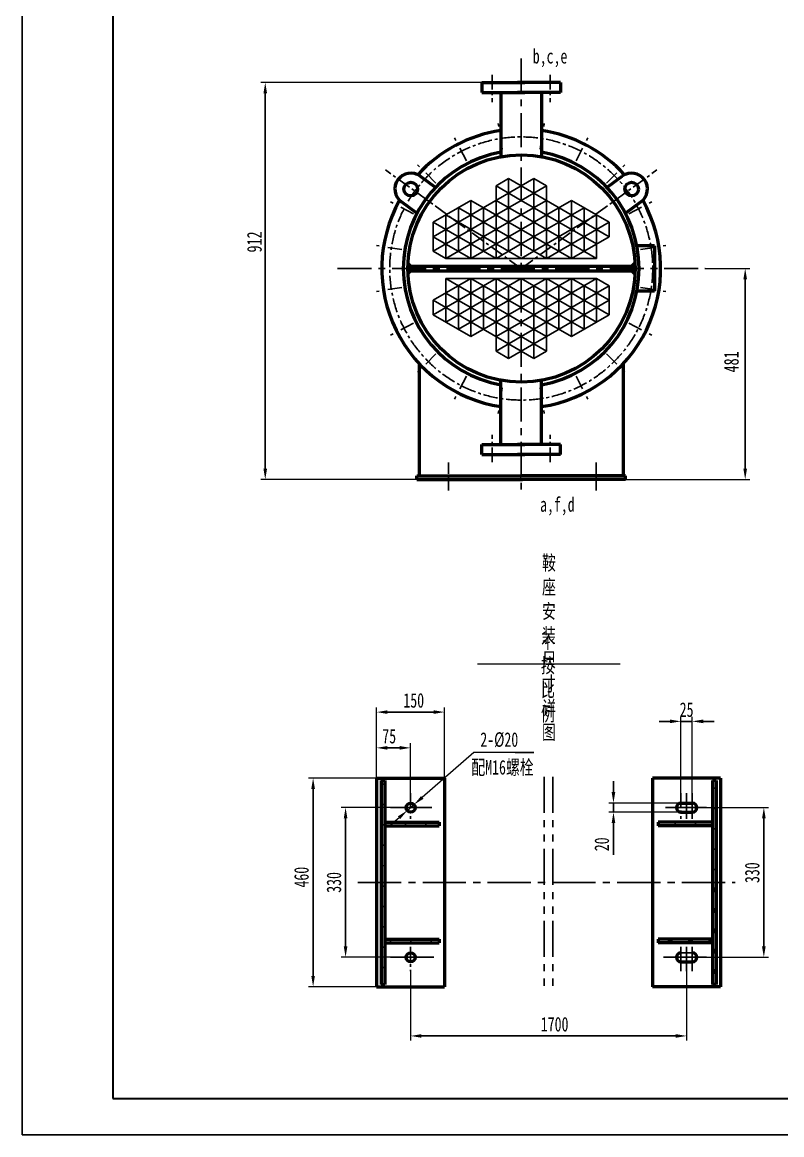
# Model space of a CAD drawing. Header units: millimetres. Extents: x 14092 to 63012, y 39469 to 71324.
# Drawn here: x 14092 to 15767, y 39469 to 41921 of the extents above; entities that cross this region are included whole.
import ezdxf

# ---------------------------------------------------------------- set-up
doc = ezdxf.new("R2010")
doc.units = ezdxf.units.MM
for name, pattern in [('CENTER', [50.8, 31.75, -6.35, 6.35, -6.35]), ('CENTER2', [28.575, 19.05, -3.175, 3.175, -3.175]), ('CENTERX2', [4, 2.5, -0.5, 0.5, -0.5]), ('PHANTOM2', [31.75, 15.875, -3.175, 3.175, -3.175, 3.175, -3.175])]:
    doc.linetypes.add(name, pattern=pattern)
doc.layers.get('0').update_dxf_attribs({"lineweight": 60})
doc.layers.get('DEFPOINTS').update_dxf_attribs({"color": 1, "linetype": 'PHANTOM2', "lineweight": 30})
doc.layers.add('CCX', color=1, linetype='Continuous', lineweight=30)
doc.layers.add('DD', color=1, linetype='CENTER', lineweight=30)
doc.styles.add('HZ', font='SIMFANG.TTF', dxfattribs={"width": 0.7})
doc.styles.add('HZ123', font='SIMFANG.TTF', dxfattribs={"width": 0.7, "height": 2.5})
doc.dimstyles.new('ISO-25$0', dxfattribs={"dimscale": 8, "dimtxt": 4, "dimasz": 3, "dimexe": 1.25, "dimexo": 0, "dimgap": 1.2, "dimtad": 1, "dimdec": 0, "dimtxsty": 'HZ', "dimcen": 0, "dimclrd": 256, "dimclrt": 256, "dimadec": 0, "dimazin": 0, "dimtm": 1e-09, "dimtfac": 8, "dimtdec": 0, "dimtmove": 0, "dimatfit": 2, "dimfxl": 1, "dimlwd": -1, "dimarcsym": 0})
doc.dimstyles.new('ISO-25$3', dxfattribs={"dimscale": 8, "dimtxt": 4, "dimasz": 3, "dimexe": 1.25, "dimexo": 0, "dimgap": 1.5, "dimtad": 2, "dimtih": 1, "dimtoh": 1, "dimdec": 0, "dimdsep": 46, "dimtxsty": 'HZ', "dimcen": -2.5, "dimadec": 0, "dimazin": 0, "dimtm": 1e-09, "dimtfac": 8, "dimtdec": 0, "dimtmove": 0, "dimatfit": 3, "dimldrblk": 'NONE', "dimfxl": 1, "dimarcsym": 0})
pattern_1 = [(45, (9608.742, 47873.45), (-22.45064, 22.45064), [])]
pattern_2 = [(135, (9608.742, 47873.45), (-22.45064, -22.45064), [])]

# ---------------------------------------------------------------- blocks, each defined once
blk = doc.blocks.new('*D15')
at = {"layer": 'CCX', "color": 0, "lineweight": -2}
for p, q in [((15182.4, 41788.1), (14617.8, 41788.1)), ((15027.2, 40913.1), (14617.8, 40913.1))]:
    blk.add_line(p, q, dxfattribs=at)
at = {"layer": 'CCX'}
blk.add_line((14627.8, 40937.1), (14627.8, 41764.1), dxfattribs=at)
for points in [[(14623.8, 41764.1), (14631.8, 41764.1), (14627.8, 41788.1)], [(14623.8, 40937.1), (14631.8, 40937.1), (14627.8, 40913.1)]]:
    blk.add_solid(points, dxfattribs=at)
at = {"layer": 'DEFPOINTS', "color": 0}
for p in [(14627.8, 41788.1), (15182.4, 41788.1), (15027.2, 40913.1)]:
    blk.add_point(p, dxfattribs=at)
blk = doc.blocks.new('*D14')
at = {"layer": 'CCX', "color": 0, "lineweight": -2}
for p, q in [((15597.8, 41378.1), (15696.1, 41378.1)), ((15422.2, 40913.1), (15696.1, 40913.1))]:
    blk.add_line(p, q, dxfattribs=at)
at = {"layer": 'CCX'}
blk.add_line((15686.1, 40937.1), (15686.1, 41354.1), dxfattribs=at)
for points in [[(15682.1, 41354.1), (15690.1, 41354.1), (15686.1, 41378.1)], [(15682.1, 40937.1), (15690.1, 40937.1), (15686.1, 40913.1)]]:
    blk.add_solid(points, dxfattribs=at)
at = {"layer": 'DEFPOINTS', "color": 0}
for p in [(15597.8, 41378.1), (15686.1, 41378.1), (15422.2, 40913.1)]:
    blk.add_point(p, dxfattribs=at)
blk = doc.blocks.new('*D13')
at = {"layer": 'CCX'}
for p, q in [((15395.6, 40224.1), (15395.6, 40248.1)), ((15395.6, 40200.1), (15395.6, 40180.1)), ((15395.6, 40156.1), (15395.6, 40086.1))]:
    blk.add_line(p, q, dxfattribs=at)
at = {"layer": 'CCX', "color": 0, "lineweight": -2}
for p, q in [((15556.9, 40200.1), (15385.6, 40200.1)), ((15556.9, 40180.1), (15385.6, 40180.1))]:
    blk.add_line(p, q, dxfattribs=at)
at = {"layer": 'CCX'}
for points in [[(15391.6, 40224.1), (15399.6, 40224.1), (15395.6, 40200.1)], [(15391.6, 40156.1), (15399.6, 40156.1), (15395.6, 40180.1)]]:
    blk.add_solid(points, dxfattribs=at)
at = {"layer": 'DEFPOINTS', "color": 0}
for p in [(15556.9, 40200.1), (15395.6, 40180.1), (15556.9, 40180.1)]:
    blk.add_point(p, dxfattribs=at)
at = {"layer": 'CCX', "insert": (15370, 40109.1), "char_height": 32, "attachment_point": 5, "rotation": 90, "style": 'HZ'}
blk.add_mtext('20', dxfattribs=at)
blk = doc.blocks.new('*D35')
at = {"layer": 'CCX', "color": 0, "lineweight": -2}
for p, q in [((15087.4, 40311.3), (14974, 40212.4)), ((15183.8, 40311.3), (15087.4, 40311.3)), ((14940.8, 40183.5), (14955.9, 40196.7)), ((14922.7, 40167.7), (14904.6, 40152))]:
    blk.add_line(p, q, dxfattribs=at)
at = {"layer": 'CCX', "color": 0}
for points in [[(14971.3, 40215.4), (14976.6, 40209.4), (14955.9, 40196.7)], [(14920.1, 40170.7), (14925.3, 40164.7), (14940.8, 40183.5)]]:
    blk.add_solid(points, dxfattribs=at)
at = {"layer": 'DEFPOINTS', "color": 0}
for p in [(14955.9, 40196.7), (14940.8, 40183.5)]:
    blk.add_point(p, dxfattribs=at)
at = {"layer": 'CCX', "color": 0, "insert": (15143.8, 40339.3), "char_height": 32, "attachment_point": 5, "style": 'HZ'}
blk.add_mtext('2-{\\Ftxt|c134;%%C}20', dxfattribs=at)
blk = doc.blocks.new('_None')
blk = doc.blocks.new('*D36')
at = {"layer": 'CCX', "color": 0, "lineweight": -2}
for p, q in [((14873.3, 40255.1), (14873.3, 40331.7)), ((14948.3, 40190.1), (14948.3, 40331.7))]:
    blk.add_line(p, q, dxfattribs=at)
at = {"layer": 'CCX'}
blk.add_line((14897.3, 40321.7), (14924.3, 40321.7), dxfattribs=at)
for points in [[(14897.3, 40325.7), (14897.3, 40317.7), (14873.3, 40321.7)], [(14924.3, 40325.7), (14924.3, 40317.7), (14948.3, 40321.7)]]:
    blk.add_solid(points, dxfattribs=at)
at = {"layer": 'DEFPOINTS', "color": 0}
for p in [(14948.3, 40321.7), (14873.3, 40255.1), (14948.3, 40190.1)]:
    blk.add_point(p, dxfattribs=at)
at = {"layer": 'CCX', "insert": (14901.1, 40347.3), "char_height": 32, "attachment_point": 5, "style": 'HZ'}
blk.add_mtext('75', dxfattribs=at)
blk = doc.blocks.new('*D37')
at = {"layer": 'CCX', "color": 0, "lineweight": -2}
for p, q in [((14873.3, 40255.1), (14873.3, 40410.5)), ((15022.9, 40255.1), (15022.9, 40410.5))]:
    blk.add_line(p, q, dxfattribs=at)
at = {"layer": 'CCX'}
blk.add_line((14897.3, 40400.5), (14998.9, 40400.5), dxfattribs=at)
for points in [[(14897.3, 40404.5), (14897.3, 40396.5), (14873.3, 40400.5)], [(14998.9, 40404.5), (14998.9, 40396.5), (15022.9, 40400.5)]]:
    blk.add_solid(points, dxfattribs=at)
at = {"layer": 'DEFPOINTS', "color": 0}
for p in [(15022.9, 40400.5), (14873.3, 40255.1), (15022.9, 40255.1)]:
    blk.add_point(p, dxfattribs=at)
at = {"layer": 'CCX', "insert": (14955.2, 40426.1), "char_height": 32, "attachment_point": 5, "style": 'HZ'}
blk.add_mtext('150', dxfattribs=at)
blk = doc.blocks.new('*D38')
at = {"layer": 'CCX', "color": 0, "lineweight": -2}
for p, q in [((14904.1, 40190.1), (14794.9, 40190.1)), ((14904.1, 39860.1), (14794.9, 39860.1))]:
    blk.add_line(p, q, dxfattribs=at)
at = {"layer": 'CCX'}
blk.add_line((14804.9, 40166.1), (14804.9, 39884.1), dxfattribs=at)
for points in [[(14800.9, 40166.1), (14808.9, 40166.1), (14804.9, 40190.1)], [(14800.9, 39884.1), (14808.9, 39884.1), (14804.9, 39860.1)]]:
    blk.add_solid(points, dxfattribs=at)
at = {"layer": 'DEFPOINTS', "color": 0}
for p in [(14904.1, 40190.1), (14804.9, 39860.1), (14904.1, 39860.1)]:
    blk.add_point(p, dxfattribs=at)
at = {"layer": 'CCX', "insert": (14779.3, 40025.1), "char_height": 32, "attachment_point": 5, "rotation": 90, "style": 'HZ'}
blk.add_mtext('330', dxfattribs=at)
blk = doc.blocks.new('*D39')
at = {"layer": 'CCX', "color": 0, "lineweight": -2}
for p, q in [((14873.3, 40255.1), (14723.3, 40255.1)), ((14873.3, 39795.1), (14723.3, 39795.1))]:
    blk.add_line(p, q, dxfattribs=at)
at = {"layer": 'CCX'}
blk.add_line((14733.3, 40231.1), (14733.3, 39819.1), dxfattribs=at)
for points in [[(14729.3, 40231.1), (14737.3, 40231.1), (14733.3, 40255.1)], [(14729.3, 39819.1), (14737.3, 39819.1), (14733.3, 39795.1)]]:
    blk.add_solid(points, dxfattribs=at)
at = {"layer": 'DEFPOINTS', "color": 0}
for p in [(14873.3, 40255.1), (14733.3, 39795.1), (14873.3, 39795.1)]:
    blk.add_point(p, dxfattribs=at)
at = {"layer": 'CCX', "insert": (14707.7, 40036.7), "char_height": 32, "attachment_point": 5, "rotation": 90, "style": 'HZ'}
blk.add_mtext('460 ', dxfattribs=at)
blk = doc.blocks.new('*D40')
at = {"layer": 'CCX', "color": 0, "lineweight": -2}
for p, q in [((14948.3, 39829.8), (14948.3, 39676.8)), ((15556.9, 39829.8), (15556.9, 39676.8))]:
    blk.add_line(p, q, dxfattribs=at)
at = {"layer": 'CCX'}
blk.add_line((14972.3, 39686.8), (15532.9, 39686.8), dxfattribs=at)
for points in [[(14972.3, 39690.8), (14972.3, 39682.8), (14948.3, 39686.8)], [(15532.9, 39690.8), (15532.9, 39682.8), (15556.9, 39686.8)]]:
    blk.add_solid(points, dxfattribs=at)
at = {"layer": 'DEFPOINTS', "color": 0}
for p in [(14948.3, 39829.8), (15556.9, 39829.8), (15556.9, 39686.8)]:
    blk.add_point(p, dxfattribs=at)
at = {"layer": 'CCX', "insert": (15265.9, 39712.4), "char_height": 32, "attachment_point": 5, "style": 'HZ'}
blk.add_mtext('1700', dxfattribs=at)
blk = doc.blocks.new('*D41')
at = {"layer": 'CCX', "color": 0, "lineweight": -2}
for p, q in [((15544.4, 40190.1), (15544.4, 40390.1)), ((15569.4, 40190.1), (15569.4, 40390.1))]:
    blk.add_line(p, q, dxfattribs=at)
at = {"layer": 'CCX'}
for p, q in [((15520.4, 40380.1), (15496.4, 40380.1)), ((15544.4, 40380.1), (15569.4, 40380.1)), ((15593.4, 40380.1), (15617.4, 40380.1))]:
    blk.add_line(p, q, dxfattribs=at)
for points in [[(15520.4, 40384.1), (15520.4, 40376.1), (15544.4, 40380.1)], [(15593.4, 40384.1), (15593.4, 40376.1), (15569.4, 40380.1)]]:
    blk.add_solid(points, dxfattribs=at)
at = {"layer": 'DEFPOINTS', "color": 0}
for p in [(15569.4, 40380.1), (15544.4, 40190.1), (15569.4, 40190.1)]:
    blk.add_point(p, dxfattribs=at)
at = {"layer": 'CCX', "insert": (15556.9, 40405.7), "char_height": 32, "attachment_point": 5, "style": 'HZ'}
blk.add_mtext('25', dxfattribs=at)
blk = doc.blocks.new('*D42')
at = {"layer": 'CCX', "color": 0, "lineweight": -2}
for p, q in [((15601.1, 40190.1), (15737.2, 40190.1)), ((15601.1, 39860.1), (15737.2, 39860.1))]:
    blk.add_line(p, q, dxfattribs=at)
at = {"layer": 'CCX'}
blk.add_line((15727.2, 40166.1), (15727.2, 39884.1), dxfattribs=at)
for points in [[(15723.2, 40166.1), (15731.2, 40166.1), (15727.2, 40190.1)], [(15723.2, 39884.1), (15731.2, 39884.1), (15727.2, 39860.1)]]:
    blk.add_solid(points, dxfattribs=at)
at = {"layer": 'DEFPOINTS', "color": 0}
for p in [(15601.1, 40190.1), (15601.1, 39860.1), (15727.2, 39860.1)]:
    blk.add_point(p, dxfattribs=at)
at = {"layer": 'CCX', "insert": (15701.6, 40046.6), "char_height": 32, "attachment_point": 5, "rotation": 90, "style": 'HZ'}
blk.add_mtext('330', dxfattribs=at)

msp = doc.modelspace()

# ---------------------------------------------------------------- hatches: boundary and pattern name
h = msp.add_hatch()
h.set_pattern_fill('ANSI31', color=256, scale=10, style=0)
h.set_pattern_definition(pattern_1)
h.paths.add_polyline_path([(15613.9, 39800.1), (15621.9, 39800.1), (15621.9, 40025.1), (15613.9, 40025.1)])
h = msp.add_hatch()
h.set_pattern_fill('ANSI31', color=256, scale=10, angle=90, style=0)
h.set_pattern_definition(pattern_2)
h.paths.add_polyline_path([(15613.9, 39892.1), (15613.9, 39900.1), (15493.9, 39900.1), (15493.9, 39892.1)])
at = {"layer": 'CCX'}
h = msp.add_hatch(dxfattribs=at)
h.set_pattern_fill('ANSI31', color=256, scale=10, angle=90, style=0)
h.set_pattern_definition([(135, (9905.005, 47873.45), (-22.45064, -22.45064), [])])
h.paths.add_polyline_path([(14883.3, 40025.1), (14891.3, 40025.1), (14891.3, 40250.1), (14883.3, 40250.1)])
h.paths.add_polyline_path([(14883.3, 39800.1), (14891.3, 39800.1), (14891.3, 40025.1), (14883.3, 40025.1)])
h = msp.add_hatch(dxfattribs=at)
h.set_pattern_fill('ANSI31', color=256, scale=10, style=0)
h.set_pattern_definition(pattern_1)
h.paths.add_polyline_path([(15621.9, 40250.1), (15613.9, 40250.1), (15613.9, 40025.1), (15621.9, 40025.1)])
h = msp.add_hatch(dxfattribs=at)
h.set_pattern_fill('ANSI31', color=256, scale=10, style=0)
h.set_pattern_definition([(45, (9905.005, 47873.45), (-22.45064, 22.45064), [])])
h.paths.add_polyline_path([(14891.3, 40158.1), (14891.3, 40150.1), (15011.3, 40150.1), (15011.3, 40158.1)])
h.paths.add_polyline_path([(15011.3, 39892.1), (15011.3, 39900.1), (14891.3, 39900.1), (14891.3, 39892.1)])
h = msp.add_hatch(dxfattribs=at)
h.set_pattern_fill('ANSI31', color=256, scale=10, angle=90, style=0)
h.set_pattern_definition(pattern_2)
h.paths.add_polyline_path([(15493.9, 40158.1), (15493.9, 40150.1), (15613.9, 40150.1), (15613.9, 40158.1)])

# ---------------------------------------------------------------- linework, layer by layer
at = {"lineweight": 35}
for p, q in [((14291.9, 44141.1), (14291.9, 39549.1)), ((14291.9, 39549.1), (20739.9, 39549.1))]:
    msp.add_line(p, q, dxfattribs=at)
for p, q in [((15105.6, 41788.1), (15105.6, 41766.1)), ((15105.6, 41788.1), (15200.4, 41788.1)), ((15105.6, 41788.1), (15105.6, 41766.1)), ((15105.6, 41788.1), (15105.6, 41766.1)), ((15105.6, 41788.1), (15200.4, 41788.1)), ((15278.7, 41788.1), (15183.9, 41788.1)), ((15278.7, 41788.1), (15183.9, 41788.1)), ((15278.7, 41788.1), (15278.7, 41766.1)), ((15278.7, 41788.1), (15278.7, 41766.1)), ((15278.7, 41788.1), (15278.7, 41766.1)), ((15105.6, 41766.1), (15200.4, 41766.1)), ((15147.2, 41766.1), (15147.2, 41624.4)), ((15278.7, 41766.1), (15183.9, 41766.1)), ((15237.2, 41766.1), (15237.2, 41624.6)), ((15003.2, 41556.7), (14969.2, 41581.4)), ((15381.1, 41556.7), (15415.1, 41581.4)), ((14962, 41500.1), (14928.1, 41524.8)), ((15422.3, 41500.1), (15456.3, 41524.8)), ((15486, 41428.1), (15447.3, 41428.1)), ((15486, 41428.1), (15486, 41328.1)), ((14942.4, 41388.8), (14948.1, 41383.1)), ((15441.9, 41388.8), (15436.2, 41383.1)), ((14942.2, 41383.1), (15443.1, 41383.1)), ((14942.2, 41373.1), (15443.1, 41373.1)), ((14942.4, 41367.4), (14948.1, 41373.1)), ((15441.9, 41367.4), (15436.2, 41373.1)), ((15486, 41328.1), (15447.3, 41328.1)), ((14967.2, 41168.5), (14967.2, 40921.1)), ((15417.2, 41168.5), (15417.2, 40921.1)), ((15147.2, 40990.1), (15147.2, 41131.8)), ((15237.2, 40990.1), (15237.2, 41131.6)), ((15105.6, 40968.1), (15105.6, 40990.1)), ((15105.6, 40968.1), (15105.6, 40990.1)), ((15105.6, 40968.1), (15105.6, 40990.1)), ((15105.6, 40990.1), (15200.4, 40990.1)), ((15278.7, 40990.1), (15183.9, 40990.1)), ((15278.7, 40968.1), (15278.7, 40990.1)), ((15278.7, 40968.1), (15278.7, 40990.1)), ((15278.7, 40968.1), (15278.7, 40990.1)), ((15105.6, 40968.1), (15200.4, 40968.1)), ((15105.6, 40968.1), (15200.4, 40968.1)), ((15278.7, 40968.1), (15183.9, 40968.1)), ((15278.7, 40968.1), (15183.9, 40968.1)), ((14962.2, 40913.1), (14962.2, 40921.1)), ((14962.2, 40921.1), (15192.2, 40921.1)), ((15422.2, 40921.1), (15192.2, 40921.1)), ((15422.2, 40913.1), (15422.2, 40921.1)), ((14962.2, 40913.1), (15194.7, 40913.1)), ((15422.2, 40913.1), (15189.7, 40913.1)), ((14873.3, 40255.1), (14873.3, 39795.1)), ((14873.3, 40255.1), (15023.3, 40255.1)), ((14883.3, 40250.1), (14883.3, 39800.1)), ((14883.3, 40250.1), (14891.3, 40250.1)), ((14891.3, 40250.1), (14891.3, 39800.1)), ((15023.3, 40255.1), (15023.3, 39795.1)), ((15481.9, 40255.1), (15481.9, 39795.1)), ((15631.9, 40255.1), (15481.9, 40255.1)), ((15613.9, 40250.1), (15613.9, 39800.1)), ((15621.9, 40250.1), (15613.9, 40250.1)), ((15621.9, 40250.1), (15621.9, 39800.1)), ((15631.9, 40255.1), (15631.9, 39795.1)), ((15544.4, 40200.1), (15569.4, 40200.1)), ((15544.4, 40180.1), (15569.4, 40180.1)), ((14891.3, 40158.1), (15011.3, 40158.1)), ((14891.3, 40150.1), (15011.3, 40150.1)), ((15011.3, 40158.1), (15011.3, 40150.1)), ((15613.9, 40158.1), (15493.9, 40158.1)), ((15493.9, 40158.1), (15493.9, 40150.1)), ((15613.9, 40150.1), (15493.9, 40150.1)), ((14891.3, 39900.1), (15011.3, 39900.1)), ((14891.3, 39892.1), (15011.3, 39892.1)), ((15011.3, 39900.1), (15011.3, 39892.1)), ((15613.9, 39900.1), (15493.9, 39900.1)), ((15493.9, 39900.1), (15493.9, 39892.1)), ((15613.9, 39892.1), (15493.9, 39892.1)), ((15544.4, 39850.1), (15569.4, 39850.1)), ((14873.3, 39795.1), (15023.3, 39795.1)), ((14883.3, 39800.1), (14891.3, 39800.1)), ((15631.9, 39795.1), (15481.9, 39795.1)), ((15621.9, 39800.1), (15613.9, 39800.1))]:
    msp.add_line(p, q)
for centre, radius in [((15192.6, 41378.1), 250.5), ((14948.6, 41553.1), 15), ((15435.7, 41553.1), 15), ((14948.3, 40190.1), 10), ((14948.3, 39860.1), 10)]:
    msp.add_circle(centre, radius)
for centre, radius, start, end in [((15192.2, 41378.1), 307.5, 98.415, 137.8501), ((15192.2, 41378.1), 307.5, 42.1499, 81.585), ((15192.2, 41378.1), 260, 99.9668, 260.0332), ((15192.2, 41378.1), 260, 279.9668, 80.0332), ((14948.6, 41553.1), 35, 54, 234), ((15435.7, 41553.1), 35, 306, 126), ((15192.2, 41378.1), 307.5, 150.7477, 261.585), ((15192.2, 41378.1), 307.5, 278.415, 29.2523), ((15544.4, 40190.1), 10, 90, 270), ((15569.4, 40190.1), 10, 270, 90), ((15544.4, 39860.1), 10, 90, 270), ((15569.4, 39860.1), 10, 270, 90)]:
    msp.add_arc(centre, radius, start, end)
at = {"layer": 'CCX'}
for p, q in [((14091.9, 44221.1), (14091.9, 39469.1)), ((15192.2, 41560.1), (14998.2, 41448.1)), ((15164.4, 41576.1), (15136.7, 41560.1)), ((15192.2, 41528.1), (15136.7, 41560.1)), ((15136.7, 41400.1), (15136.7, 41560.1)), ((15164.4, 41416.1), (15164.4, 41576.1)), ((15192.2, 41560.1), (15164.4, 41576.1)), ((15192.2, 41560.1), (15219.9, 41576.1)), ((15192.2, 41560.1), (15386.1, 41448.1)), ((15192.2, 41528.1), (15247.6, 41560.1)), ((15219.9, 41416.1), (15219.9, 41576.1)), ((15219.9, 41576.1), (15247.6, 41560.1)), ((15247.6, 41400.1), (15247.6, 41560.1)), ((15192.2, 41528.1), (14998.2, 41416.1)), ((15081.3, 41528.1), (14998.2, 41480.1)), ((15192.2, 41432.1), (15053.6, 41512.1)), ((15053.6, 41416.1), (15053.6, 41512.1)), ((15192.2, 41464.1), (15081.3, 41528.1)), ((15081.3, 41400.1), (15081.3, 41528.1)), ((15109, 41416.1), (15109, 41512.1)), ((15192.2, 41496.1), (15136.7, 41528.1)), ((15192.2, 41464.1), (15303, 41528.1)), ((15192.2, 41528.1), (15358.4, 41432.1)), ((15192.2, 41496.1), (15247.6, 41528.1)), ((15192.2, 41432.1), (15330.7, 41512.1)), ((15275.3, 41416.1), (15275.3, 41512.1)), ((15303, 41400.1), (15303, 41528.1)), ((15303, 41528.1), (15386.1, 41480.1)), ((15330.7, 41416.1), (15330.7, 41512.1)), ((15192.2, 41400.1), (15025.9, 41496.1)), ((15192.2, 41496.1), (15025.9, 41400.1)), ((15025.9, 41400.1), (15025.9, 41496.1)), ((15192.2, 41400.1), (15358.4, 41496.1)), ((15192.2, 41496.1), (15358.4, 41400.1)), ((15358.4, 41400.1), (15358.4, 41496.1)), ((14998.2, 41416.1), (14998.2, 41480.1)), ((15136.7, 41400.1), (14998.2, 41480.1)), ((15192.2, 41464.1), (15081.3, 41400.1)), ((15192.2, 41464.1), (15303, 41400.1)), ((15247.6, 41400.1), (15386.1, 41480.1)), ((15386.1, 41448.1), (15386.1, 41480.1)), ((15081.3, 41400.1), (14998.2, 41448.1)), ((15303, 41400.1), (15386.1, 41448.1)), ((15025.9, 41400.1), (14998.2, 41416.1)), ((15192.2, 41432.1), (15136.7, 41400.1)), ((15192.2, 41432.1), (15247.6, 41400.1)), ((15025.9, 41400.1), (15358.4, 41400.1)), ((15136.7, 41356.1), (14998.2, 41276.1)), ((15081.3, 41356.1), (14998.2, 41308.1)), ((15192.2, 41356.1), (15025.9, 41260.1)), ((15192.2, 41260.1), (15025.9, 41356.1)), ((15025.9, 41356.1), (15025.9, 41260.1)), ((15358.4, 41356.1), (15025.9, 41356.1)), ((15053.6, 41340.1), (15053.6, 41244.1)), ((15192.2, 41292.1), (15081.3, 41356.1)), ((15081.3, 41356.1), (15081.3, 41228.1)), ((15109, 41340.1), (15109, 41244.1)), ((15192.2, 41324.1), (15136.7, 41356.1)), ((15136.7, 41356.1), (15136.7, 41196.1)), ((15164.4, 41340.1), (15164.4, 41180.1)), ((15192.2, 41356.1), (15358.4, 41260.1)), ((15192.2, 41324.1), (15247.6, 41356.1)), ((15192.2, 41292.1), (15303, 41356.1)), ((15192.2, 41260.1), (15358.4, 41356.1)), ((15192.2, 41228.1), (15386.1, 41340.1)), ((15219.9, 41340.1), (15219.9, 41180.1)), ((15247.6, 41356.1), (15386.1, 41276.1)), ((15247.6, 41356.1), (15247.6, 41196.1)), ((15275.3, 41340.1), (15275.3, 41244.1)), ((15303, 41356.1), (15303, 41228.1)), ((15303, 41356.1), (15386.1, 41308.1)), ((15330.7, 41340.1), (15330.7, 41244.1)), ((15358.4, 41356.1), (15358.4, 41260.1)), ((15358.4, 41356.1), (15386.1, 41340.1)), ((15386.1, 41340.1), (15386.1, 41276.1)), ((15192.2, 41228.1), (15025.9, 41324.1)), ((15192.2, 41324.1), (15053.6, 41244.1)), ((15192.2, 41324.1), (15330.7, 41244.1)), ((15192.2, 41196.1), (14998.2, 41308.1)), ((14998.2, 41308.1), (14998.2, 41276.1)), ((15192.2, 41292.1), (15081.3, 41228.1)), ((15192.2, 41196.1), (15386.1, 41308.1)), ((15192.2, 41292.1), (15303, 41228.1)), ((15081.3, 41228.1), (14998.2, 41276.1)), ((15303, 41228.1), (15386.1, 41276.1)), ((15192.2, 41260.1), (15136.7, 41228.1)), ((15192.2, 41260.1), (15247.6, 41228.1)), ((15192.2, 41228.1), (15136.7, 41196.1)), ((15192.2, 41228.1), (15247.6, 41196.1)), ((15164.4, 41180.1), (15136.7, 41196.1)), ((15192.2, 41196.1), (15164.4, 41180.1)), ((15192.2, 41196.1), (15219.9, 41180.1)), ((15219.9, 41180.1), (15247.6, 41196.1)), ((15179.1, 40311.6), (15220, 40311.6)), ((14091.9, 39469.1), (20819.9, 39469.1))]:
    msp.add_line(p, q, dxfattribs=at)
at = {"layer": 'CCX', "color": 0, "lineweight": -3}
msp.add_line((15095.9, 40507), (15410.3, 40507), dxfattribs=at)
at = {"layer": 'DD', "linetype": 'CENTERX2', "ltscale": 30}
for p, q in [((15192.2, 41840.6), (15192.2, 41363.1)), ((14787.4, 41378.1), (15597.8, 41378.1)), ((15192.2, 41356.1), (15192.2, 40880.6))]:
    msp.add_line(p, q, dxfattribs=at)
at = {"layer": 'DD'}
for p, q in [((15128.1, 41804.6), (15128.1, 41745)), ((15256.2, 41804.6), (15256.2, 41745)), ((15150.5, 41640.9), (15141.6, 41697.3)), ((15233.8, 41640.9), (15242.7, 41697.3)), ((15071.3, 41615.2), (15045.4, 41666.1)), ((15313, 41615.2), (15338.9, 41666.1)), ((15004, 41566.3), (14963.6, 41606.6)), ((15380.3, 41566.3), (15420.7, 41606.6)), ((15192.2, 41378.1), (14892.9, 41595.5)), ((15192.2, 41378.1), (15491.4, 41595.5)), ((14955, 41498.9), (14904.2, 41524.8)), ((15429.3, 41498.9), (15480.1, 41524.8)), ((14929.3, 41419.7), (14872.9, 41428.7)), ((15455, 41419.7), (15511.4, 41428.7)), ((14929.3, 41336.5), (14872.9, 41327.5)), ((15455, 41336.5), (15511.4, 41327.5)), ((14955, 41257.3), (14904.2, 41231.4)), ((15429.3, 41257.3), (15480.1, 41231.4)), ((15004, 41189.9), (14963.6, 41149.5)), ((15380.3, 41189.9), (15420.7, 41149.5)), ((15071.3, 41141), (15045.4, 41090.1)), ((15313, 41141), (15338.9, 41090.1)), ((15150.5, 41115.3), (15141.6, 41058.9)), ((15233.8, 41115.3), (15242.7, 41058.9)), ((15128.1, 40951.6), (15128.1, 41011.2)), ((15256.2, 40951.6), (15256.2, 41011.2)), ((14948.3, 40221.9), (14948.3, 40165.4)), ((15544.4, 40221.9), (15544.4, 40165.4)), ((14948.3, 39883.3), (14948.3, 39829.8)), ((15544.4, 39870.1), (15569.4, 39870.1))]:
    msp.add_line(p, q, dxfattribs=at)
at = {"layer": 'DD', "linetype": 'CENTERX2', "ltscale": 10}
for p, q in [((15032.2, 40950.4), (15032.2, 40889.1)), ((15357.2, 40950.4), (15357.2, 40889.1))]:
    msp.add_line(p, q, dxfattribs=at)
at = {"layer": 'DD', "linetype": 'PHANTOM2', "ltscale": 5}
for p, q in [((15243, 40257.9), (15243, 39792.3)), ((15262.2, 40257.9), (15262.2, 39792.3))]:
    msp.add_line(p, q, dxfattribs=at)
at = {"layer": 'DD', "linetype": 'CENTER2', "ltscale": 5}
for p, q in [((15556.9, 40221.9), (15556.9, 40165.4)), ((15569.4, 40221.9), (15569.4, 40165.4)), ((14904.1, 40190.1), (14994.8, 40190.1)), ((15601.1, 40190.1), (15510.5, 40190.1)), ((14832.2, 40025.1), (15663.8, 40025.1)), ((15544.4, 39883.3), (15544.4, 39829.8)), ((15556.9, 39883.3), (15556.9, 39829.8)), ((15569.4, 39883.3), (15569.4, 39829.8)), ((14904.1, 39860.1), (15000.7, 39860.1)), ((15601.1, 39860.1), (15504.5, 39860.1))]:
    msp.add_line(p, q, dxfattribs=at)
at = {"layer": 'DD'}
msp.add_circle((15192.2, 41378.1), 290, dxfattribs=at)

# ---------------------------------------------------------------- texts
at = {"layer": 'CCX', "style": 'HZ123', "width": 0.7}
for s, p in [('b,c,e', (15217.7, 41829.9)), ('a,f,d', (15233.8, 40842.1))]:
    msp.add_text(s, height=32, dxfattribs=at).set_placement(p)
at = {"layer": 'CCX', "char_height": 32.45, "attachment_point": 5, "rotation": 90, "style": 'HZ'}
for s, insert in [('912 ', (14604, 41436.6)), ('481', (15655.7, 41172.3))]:
    msp.add_mtext(s, dxfattribs=dict(at, insert=insert))
at = {"layer": 'CCX', "color": 0, "linetype": 'ByBlock', "lineweight": -3, "char_height": 35.84, "width": 0.84, "attachment_point": 5, "style": 'HZ123'}
for s, insert in [('{\\H0.8929x;鞍座安装尺寸详图}', (15253.3, 40541.1)), ('\\P{\\H0.8929x;不按比例}', (15251.1, 40504.9))]:
    msp.add_mtext(s, dxfattribs=dict(at, insert=insert))
at = {"layer": 'CCX', "insert": (15150.9, 40277.2), "char_height": 32, "attachment_point": 5, "style": 'HZ'}
msp.add_mtext('配M16螺栓', dxfattribs=at)

# ---------------------------------------------------------------- dimensions: what is measured, and where the dimension line sits
at = {"layer": 'CCX'}
for base, p1, p2, text, picture, middle in [((14627.8, 41788.1), (15027.2, 40913.1), (15182.4, 41788.1), ' ', '*D15', (14627.8, 41412.5)), ((15686.1, 41378.1), (15422.2, 40913.1), (15597.8, 41378.1), ' ', '*D14', (15686.1, 41145.6)), ((14733.3, 39795.1), (14873.3, 40255.1), (14873.3, 39795.1), '460 ', '*D39', (14733.3, 40036.7)), ((14804.9, 39860.1), (14904.1, 40190.1), (14904.1, 39860.1), '330', '*D38', (14804.9, 40025.1)), ((15727.2, 39860.1), (15601.1, 40190.1), (15601.1, 39860.1), '330', '*D42', (15727.2, 40046.6))]:
    dim = msp.add_linear_dim(base=base, p1=p1, p2=p2, angle=90, text=text, dimstyle='ISO-25$0', dxfattribs=at)
    dim.commit()
    dim.dimension.update_dxf_attribs({"geometry": picture, "text_midpoint": middle, "dimtype": 160})
for base, p1, p2, picture, middle in [((15022.9, 40400.5), (14873.3, 40255.1), (15022.9, 40255.1), '*D37', (14955.2, 40400.5)), ((15569.4, 40380.1), (15544.4, 40190.1), (15569.4, 40190.1), '*D41', (15556.9, 40380.1)), ((14948.3, 40321.7), (14873.3, 40255.1), (14948.3, 40190.1), '*D36', (14901.1, 40321.7))]:
    dim = msp.add_linear_dim(base=base, p1=p1, p2=p2, dimstyle='ISO-25$0', dxfattribs=at)
    dim.commit()
    dim.dimension.update_dxf_attribs({"geometry": picture, "text_midpoint": middle, "dimtype": 160})
dim = msp.add_diameter_dim_2p(p1=(14940.8, 40183.5), p2=(14955.9, 40196.7), text='2-{\\Ftxt|c134;%%C}20', dimstyle='ISO-25$3', dxfattribs=at)
dim.commit()
dim.dimension.update_dxf_attribs({"geometry": '*D35', "text_midpoint": (15143.8, 40311.3), "dimtype": 163})
dim = msp.add_linear_dim(base=(15395.6, 40180.1), p1=(15556.9, 40200.1), p2=(15556.9, 40180.1), angle=90, dimstyle='ISO-25$0', dxfattribs=at)
dim.commit()
dim.dimension.update_dxf_attribs({"geometry": '*D13', "text_midpoint": (15370, 40109.1)})
dim = msp.add_linear_dim(base=(15556.9, 39686.8), p1=(14948.3, 39829.8), p2=(15556.9, 39829.8), text='1700', dimstyle='ISO-25$0', dxfattribs=at)
dim.commit()
dim.dimension.update_dxf_attribs({"geometry": '*D40', "text_midpoint": (15265.9, 39686.8), "dimtype": 160})

doc.saveas('drawing.dxf')
